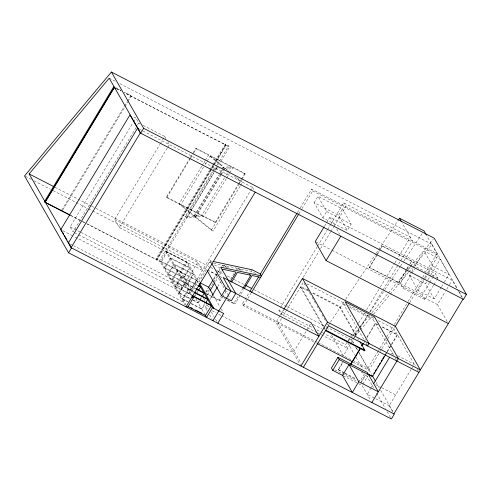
<?xml version="1.0" encoding="UTF-8"?>
<svg xmlns="http://www.w3.org/2000/svg" width="491" height="491" viewBox="0 0 491 491"><rect width="100%" height="100%" fill="white"/><g stroke="black" fill="none" stroke-linecap="round" stroke-linejoin="round"><path stroke-width="0.37" stroke-dasharray="2.46 1.84" d="M61.682 210.216L124.155 106.633M124.548 105.976L126.924 102.042M127.316 101.391L130.876 95.487L124.291 92.099M62.909 209.663L124.591 107.394M124.984 106.737L127.752 102.146M128.145 101.49L131.312 96.248L130.876 95.487M135.982 127.685L73.091 231.961L70.158 226.836L133.049 122.56M133.448 121.903L135.817 117.969L132.558 116.293M137.566 125.058L138.75 123.094L135.817 117.969M114.618 219.428L197.763 262.225L202.439 270.381L119.295 227.585L114.618 219.428L159.943 144.28M160.336 143.624L164.675 136.437L142.74 125.144M119.295 227.585L167.376 147.859M167.769 147.208L169.346 144.593L167.91 142.083M166.461 197.051L215.371 222.227L215.696 222.797L166.787 197.621L166.461 197.051L190.017 157.998M190.41 157.341L192.767 153.438M193.159 152.787L195.909 148.233L244.819 173.409L245.144 173.974L242.002 179.184M166.787 197.621L190.342 158.562M190.735 157.912L193.485 153.358M193.877 152.707L196.234 148.798L195.909 148.233M201.789 166.161L179.019 203.912L211.296 230.162L213.082 231.083L240.167 186.169M202.182 165.51L204.925 160.95M205.318 160.299L208.46 155.095L196.234 148.798M203.575 167.081L180.805 204.833L213.082 231.083M205.146 164.473L206.711 161.87M207.104 161.22L210.246 156.015L231.126 166.762L227.99 171.967M214.033 172.734L160.262 261.893L156.838 260.132L156.077 258.806L209.454 170.297M209.853 169.647L212.621 165.056M213.014 164.399L225.271 144.078L228.696 145.839L229.457 147.165L218.385 165.522M213.051 165.817L156.512 259.561L86.477 223.515M213.45 165.16L225.707 144.839L124.395 92.689M210.394 170.592L156.623 259.751L86.588 223.7M210.786 169.935L213.162 166.001M213.554 165.35L225.817 145.023L124.499 92.879M156.838 260.132L214.567 164.417M214.96 163.761L226.032 145.404L225.271 144.078M226.241 178.749L203.47 216.5L186.838 217.574L185.052 216.654L212.535 171.089M212.928 170.438L214.499 167.836L218.213 167.597M213.671 170.751L159.501 260.568L184.997 305.083M214.064 170.095L216.832 165.504M217.231 164.853L228.696 145.839M186.838 217.574L213.929 172.66M215.5 170.058L216.285 168.757L219.305 168.56M215.617 170.113L217.992 166.179M164.553 267.583L170.445 257.818L189.52 267.638L183.628 277.403L164.553 267.583L161.294 261.887L167.185 252.129L191.956 295.386M193.976 216.077L218.71 175.072M220.281 172.464L221.852 169.861M222.245 169.211L223.423 167.259L208.46 155.095M194.583 216.04L219.317 175.029M219.71 174.379L222.46 169.825M222.853 169.174L224.025 167.222L231.126 166.762M195.154 217.034L220.281 175.379M220.674 174.728L223.031 170.819M223.423 170.168L224.602 168.217L227.48 170.561M168.143 273.843L164.878 268.154L170.77 258.389L189.845 268.203L183.953 277.967L187.212 283.663L193.104 273.898L174.029 264.078L168.143 273.843L187.212 283.663M195.762 216.997L220.889 175.336M221.281 174.686L223.638 170.782M224.031 170.131L225.209 168.18L232.918 167.683L245.144 173.974M224.455 177.828L201.684 215.58L185.052 216.654M226.026 175.226L227.597 172.617M171.727 280.103L168.468 274.414L174.354 264.649L193.429 274.463L187.544 284.228L190.803 289.923L196.688 280.158L177.613 270.338L171.727 280.103L190.803 289.923M226.633 178.098L229.383 173.538M229.776 172.887L232.918 167.683M191.662 294.778L175.312 286.363L172.053 280.674L177.938 270.909L197.014 280.729L191.128 290.488L192.938 293.655M183.628 277.403L180.369 271.707L186.261 261.942L198.824 283.89M194.178 291.611L192.226 290.604L181.51 271.891L187.402 262.133L165.393 250.803L191.527 296.435M175.312 286.363L181.197 276.599M189.796 298.233L178.896 292.624L175.637 286.934L181.529 277.17L197.192 285.234M215.371 222.227L238.141 184.469M238.534 183.818L240.891 179.915M241.284 179.264L244.819 173.409M81.064 232.452L179.227 282.976L175.692 288.837L73.681 236.324M211.296 230.162L238.773 184.598M238.859 184.389L241.609 179.835M240.559 185.518L242.523 182.259L237.331 178.037M178.896 292.624L184.788 282.859L195.688 288.469M178.626 293.962L197.763 262.225M187.93 301.689L182.48 298.884L179.221 293.195L185.113 283.43L195.332 288.69M182.48 298.884L188.372 289.119L193.141 291.574M186.071 305.144L182.812 299.455L188.697 289.69L193.466 292.145M142.967 131.017L252.491 187.39L183.296 302.118L73.803 245.758M192.226 290.604L210.191 260.825L212.4 261.298M206.533 269.479L198.88 282.172L187.402 262.133M194.387 296.183L195.173 294.882M196.744 292.274L197.529 290.973M195.105 296.098L195.891 294.796M196.283 294.146L198.247 290.893M193.202 299.989L197.971 302.444L199.15 300.492M199.542 299.841L201.114 297.233M204.698 303.499L201.555 308.704L198.296 303.015L200.26 299.755M200.653 299.105L201.439 297.804M205.52 292.415L208.657 287.204M213.634 278.956L216.316 274.512L209.141 270.823M217.053 273.291L219.993 268.411M206.177 292.133L208.116 288.917M213.548 279.907L217.82 272.83M218.207 272.186L220.146 268.97M221.699 266.392L222.478 265.109L227.026 267.448M209.062 289.843L206.736 293.71L210.633 295.717M209.448 289.205L213.333 282.767M213.72 282.122L217.599 275.69M219.152 273.113L221.091 269.897M223.037 266.681L223.81 265.392L237.147 268.246L241.701 270.584M207.435 295.06L209.767 291.2M215.586 281.546L217.918 277.685M219.465 275.113L221.797 271.253M205.146 314.964L201.881 309.275L205.023 304.064M207.055 310.472L205.22 307.268L206.785 304.678M209.903 299.504L210.688 298.209M217.716 286.554L221.619 280.079M230.549 279.183L234.041 273.389M236.374 269.528L237.147 268.246M211.253 296.435L219.054 300.449L220.999 297.233M226.817 287.579L227.984 285.652M237.638 269.798L238.411 268.516L251.367 271.284L256.106 273.72M219.054 300.449L220.391 300.738L222.331 297.521M222.718 296.877L226.596 290.439M251.367 271.284L252.251 269.817M227.223 300.24L233.728 303.585L237.994 296.509M239.547 293.937L243.039 288.143M233.728 303.585L234.993 303.855L243.53 289.702M313.688 341.804L243.499 305.678L242.413 303.782L249.532 291.979M297.374 212.652L299.743 208.718M300.142 208.067L311.607 189.053L436.996 253.595L425.525 272.603M243.499 305.678L247.452 299.123M247.851 298.467L251.011 293.219M298.853 213.898L301.621 209.307M302.014 208.65L312.693 190.95L311.607 189.053M314.154 202.697L317.984 196.351L342.436 208.939L351.126 224.117L347.303 230.463L322.845 217.875L314.154 202.697L338.606 215.285L347.303 230.463M322.845 217.875L326.675 211.529L317.984 196.351M324.508 226.21L326.061 223.644M326.447 223L329.934 217.218L452.205 280.158L458.201 290.623M317.131 332.653L281.061 314.087L278.888 310.294L280.073 308.33M280.471 307.673L317.204 246.764M317.597 246.108L327.08 230.389M327.472 229.733L330.24 225.148M330.633 224.491L343.669 202.881L410.366 237.214L398.121 257.517M338.606 215.285L342.436 208.939M279.913 315.83L275.96 322.384L300.584 365.384M280.312 315.173L283.473 309.925M281.061 314.087L283.43 310.159M303.18 277.409L318.984 251.214M320.562 248.593L330.437 232.218M330.83 231.562L333.598 226.977M333.99 226.326L345.842 206.674L343.669 202.881M281.533 318.456L278.403 323.643L301.124 363.315M283.098 315.866L285.836 311.325M286.228 310.674L303.432 282.147L305.703 286.112M310.435 324.103L293.256 352.587L222.153 315.983M355.521 334.936L339.619 307.17L339.913 306.679L311.576 292.096M363.757 339.299L343.645 304.187L344.381 302.965M406.603 269.688L398.753 282.712L369.404 267.601L377.149 254.393M377.542 253.743L379.113 251.14M380.685 248.538L382.25 245.936L411.599 261.04L410.138 263.833M369.404 267.601L376.474 255.885M376.867 255.234L379.218 251.331M379.611 250.68L382.25 245.936M321.218 334.752L347.757 348.42L345.584 344.621L347.56 341.349M347.953 340.693L350.328 336.765M350.721 336.108L358.227 323.667M358.62 323.01L364.549 313.184M366.519 309.913L379.954 287.64M380.347 286.99L394.568 263.409M394.96 262.753L397.728 258.168M367.906 315.013L343.344 355.736L331.597 335.218M369.84 311.81L412.538 241.007L402.111 222.791M344.381 373.252L338.195 369.625L342.509 362.462M338.409 370.005L343.123 362.192M393.659 355.38L372.994 319.291L374.467 316.848M398.753 282.712L406.493 269.504M406.886 268.847L409.635 264.293M410.028 263.642L411.599 261.04M406.996 269.037L408.567 266.435M364.322 341.429L365.5 339.484M367.059 336.887L375.271 323.274L377.272 324.305M363.757 343.105L364.543 341.81M366.887 337.918L375.492 323.655L378.162 325.024M433.578 285.216L424.942 299.535L402.933 288.205L400.22 283.467L407.285 271.75M408.856 269.142L410.034 267.19M410.427 266.539L413.17 261.985L435.179 273.315L437.898 278.053L436.72 280.011M441.2 287.309L434.222 298.872L418.087 290.568L409.39 275.39L411.329 272.174M411.716 271.535L414.429 267.036M414.815 266.392L424.114 250.981L440.255 259.285L448.946 274.463L444.3 282.172M402.933 288.205L411.568 273.886M411.961 273.235L414.711 268.681M364.518 373.792L360.204 380.955L358.866 380.267M378.082 351.274L367.802 368.324L354.171 361.302M378.475 350.617L379.666 348.653M380.059 347.996L386.386 337.507M386.779 336.851L393.899 325.054M394.291 324.398L407.733 302.106M408.131 301.449L422.364 277.851M422.757 277.194L425.132 273.26M361.358 381.63L365.672 374.473M360.787 383.176L365.74 374.958M353.213 362.149L368.888 370.22L379.96 351.863M380.353 351.206L381.538 349.242M381.937 348.585L387.473 339.404M387.865 338.747L394.654 327.503M409.611 302.695L424.242 278.44M424.635 277.783L427.01 273.849M427.403 273.192L438.082 255.492L426.562 235.379M418.087 290.568L425.059 279.005M425.445 278.36L426.992 275.795M428.545 273.223L432.804 266.159L424.114 250.981M362.855 384.189L367.808 375.971M434.222 298.872L425.531 283.694L427.471 280.484M427.857 279.839L430.57 275.347M430.957 274.702L440.255 259.285M385.552 354.054L386.724 352.108M387.117 351.458L391.026 344.977M391.419 344.326L397.28 334.604L381.274 326.362M385.766 354.434L386.945 352.489M387.331 351.838L391.241 345.357M391.634 344.707L397.501 334.985L380.826 326.398M424.942 299.535L422.229 294.79L429.294 283.074M429.686 282.423L432.436 277.869M432.829 277.219L435.179 273.315M371.006 388.05L367.194 394.365L375.198 398.489M371.386 387.417L373.676 383.624M391.437 354.177L392.223 352.869L394.224 353.901M433.97 284.565L436.327 280.662M441.587 286.67L443.907 282.816M447.227 321.574L437.481 304.567L445.233 291.715M446.779 289.15L449.105 285.296M449.492 284.651L452.205 280.158M392.8 411.974L389.203 405.695L411.077 369.435M411.47 368.778L414.232 364.199L397.563 355.619M328.319 325.361L330.013 322.814M330.437 322.176L345.265 299.854M345.689 299.222L360.099 277.538M360.523 276.899L375.775 253.945M376.198 253.307L397.808 220.79M352.348 338.587L351.501 339.864L353.397 343.172M354.895 334.764L359.977 327.11M360.4 326.472L368.029 314.995M370.146 311.803L384.551 290.126M384.975 289.487L400.226 266.533M400.65 265.895L403.62 261.433M404.044 260.795L422.26 233.378M348.334 340.926L352.256 336.231M352.747 335.641L359.13 328.013M359.621 327.423L369.435 315.682M371.89 312.749L406.738 271.069M407.229 270.48L410.175 266.957M410.66 266.374L433.24 239.369M352.919 338.913L354.392 337.151M354.883 336.562L371.583 316.591M373.547 314.24L389.756 294.852M390.247 294.262L408.42 272.53M408.911 271.94L412.348 267.828M412.839 267.245L431.994 244.334L118.73 83.083M221.932 167.357L223.423 167.259M210.768 262.605L209.307 262.292L211.253 263.293M213.695 263.231L222.478 265.109M109.198 78.179L115.324 81.334M115.735 87.693L121.001 90.405M116.827 88.791L120.995 90.939M116.342 88.675L121.099 91.123M226.032 145.404L229.457 147.165M312.693 190.95L438.082 255.492M326.675 211.529L351.126 224.117M432.804 266.159L448.946 274.463M382.36 246.126L411.703 261.23M138.75 123.094L140.082 123.775M437.898 278.053L415.889 266.73L413.17 261.985M139.585 129.274L142.316 130.68M409.39 275.39L425.531 283.694M369.3 267.417L398.643 282.521M400.22 283.467L422.229 294.79M315.891 241.977L331.517 250.017M332.192 250.367L437.481 304.567M306.832 283.896L344.934 303.506M348.334 305.261L374.185 318.567M378.266 320.666L393.917 328.718L415.312 366.083M343.645 304.187L346.315 305.555M349.647 307.274L372.994 319.291M307.532 290.015L300.78 286.541L323.501 326.208M308.581 291.194L300.486 287.026L324.723 329.344M312.632 293.28L339.619 307.17M238.411 268.516L242.315 270.523M223.81 265.392L228.364 267.736M214.506 264.968L219.71 267.644M55.017 187.249L91.111 205.827M91.792 206.183L95.199 207.932M95.874 208.282L213.008 268.577M216.414 270.326L222.546 273.481M227.315 275.936L231.396 278.041M234.121 279.44L243.659 284.35M253.872 289.61L286.56 306.433M287.241 306.783L325.38 326.417M326.061 326.767L351.937 340.085L353.827 343.387M25.231 176.294L31.363 179.448M34.082 180.854L50.426 189.262M53.151 190.668L87.883 208.546M88.564 208.896L91.97 210.645M92.652 210.995L217.274 275.144M219.999 276.55L222.042 277.599M313.301 324.569L322.151 329.13M165.719 251.374L187.728 262.697M278.888 310.294L312.239 327.454M317.002 329.909L321.765 332.364M322.446 332.714L345.584 344.621M317.812 333.002L320.537 334.402M156.077 258.806L181.51 271.891M161.294 261.887L180.369 271.707M70.839 215.463L81.715 221.06M82.396 221.41L85.796 223.16M242.413 303.782L314.645 340.963M315.326 341.313L317.376 342.362M318.058 342.712L351.501 359.928M70.268 215.304L81.825 221.251M82.506 221.601L85.907 223.35M227.836 300.173L234.993 303.855M164.878 268.154L196.866 284.663M220.072 296.558L224.62 298.902M213.235 297.055L220.391 300.738M168.468 274.414L187.544 284.228M205.398 293.422L210.602 296.098M70.158 226.836L80.383 232.102M375.676 384.656L381.01 387.405M381.679 387.749L395.685 394.954M172.053 280.674L191.128 290.488M74.454 232.66L77.866 234.416M78.548 234.766L182.161 288.1L179.227 282.976M338.195 369.625L344.197 372.712M344.86 373.056L356.202 378.892M175.637 286.934L191.306 294.999M334.776 369.784L357.454 381.458M62.799 230.727L72.999 235.975M343.203 375.725L362.088 385.447L370.429 400.018M179.221 293.195L189.44 298.454M192.846 300.21L198.296 303.015M205.22 307.268L207.926 308.667M211.989 310.754L216.052 312.847M218.765 314.24L221.472 315.633M191.337 303.444L201.555 308.704M182.812 299.455L187.574 301.91M190.981 303.665L201.881 309.275M375.867 398.833L389.203 405.695M70.403 244.009L73.122 245.408M361.032 371.945L363.684 373.387M345.044 373.614L355.656 379.396M210.246 156.015L224.025 167.222M225.209 168.18L229.248 171.463M234.397 176.183L240.737 181.339M431.994 244.334L457.434 288.745M459.33 292.059L462.369 297.362M458.576 291.28L462.694 298.473M417.111 369.22L418.148 371.036M329.934 217.218L334.426 225.068M336.679 228.996L339.674 234.225M394.997 357.718L396.176 359.774M366.034 343.277L366.789 344.596M339.913 306.679L356.951 336.433M357.792 338.907L358.547 340.226M356.478 348.015L357.988 350.654M358.369 351.317L371.613 374.437M376.149 382.366L379.181 387.651M380.691 390.296L393.181 412.096M355.674 347.143L357.565 350.451M359.081 353.097L368.888 370.22M347.726 342.761L354.557 354.686M356.079 357.338L362.53 368.6M366.323 375.228L373.534 387.816M376.566 393.119L385.3 408.359M387.196 411.673L390.609 417.632M252.491 187.39L254.866 191.539M307.219 288.757L310.625 294.71M312.141 297.356L315.547 303.303M317.063 305.948L320.47 311.902M321.986 314.547L325.392 320.494M327.288 323.802L328.424 325.785M327.049 327.276L328.565 329.921M323.882 326.871L325.017 328.853M164.675 136.437L166.111 138.947M210.191 260.825L211.314 262.795M216.316 274.512L224.583 288.954M224.958 289.61L227.591 294.201M227.965 294.858L230.224 298.798M213.548 295.742L219.563 306.243M221.06 308.864L222.564 311.49M203.52 298.283L205.023 300.909M207.282 304.843L208.785 307.47M211.418 312.067L214.045 316.658M215.549 319.285L217.053 321.912M209.62 314.946L212.18 319.426M195.799 298.651L197.971 302.444"/><path stroke-width="0.74" d="M114.194 87.435L45 202.163L69.477 214.763M45.111 202.353L114.299 87.625L113.759 86.68L44.564 201.402L45.111 202.353L70.268 215.304M68.359 242.953L137.554 128.231L138.916 128.93M71.078 247.697L140.273 132.975L129.949 114.949L60.755 229.678L71.078 247.697L394.316 414.079L391.37 418.958L68.568 252.804L24.55 175.944L111.42 72.042L434.222 238.196L466.45 294.471L463.504 299.35L140.273 132.975M68.568 252.804L71.514 247.924L67.727 241.314M111.42 72.042L143.648 128.317L140.708 133.196L109.198 78.179L29.135 173.931L62.056 231.408M186.015 306.863L255.21 192.134M187.482 307.618L193.368 297.853L192.282 295.95L211.357 305.77L205.471 315.535L187.758 306.415M198.64 290.242L200.598 286.99L197.873 285.584M202.224 296.503L204.188 293.25L196.013 289.039M213.168 295.085L208.657 287.204L212.867 280.226M210.154 290.555L214.812 282.834M222.184 270.609L222.963 269.32L236.134 272.137L230.31 281.791M205.809 302.763L207.773 299.51L194.148 292.495M211.075 297.558L217.323 287.204M199.186 284.522L212.443 307.673L206.558 317.432L205.146 314.964M213.137 261.457L252.251 269.817L260.371 273.996L261.457 275.899L220.729 267.19L235.766 293.446L231.353 300.768L221.57 295.729L225.983 288.407L211.695 263.452M231.648 282.073L237.466 272.419L250.803 275.273L243.039 288.143M212.916 320.709L230.874 290.924L223.178 277.489L311.214 322.808L318.911 336.243L225.983 288.407M217.808 323.225L223.693 313.461L212.443 307.673M244.303 288.413L252.067 275.543L260.58 277.36M249.925 291.323L258.622 276.899M260.205 274.279L296.975 213.309M251.41 292.562L298.853 213.898M324.121 226.854L315.21 241.627L326.079 260.598L448.351 323.538M283.872 309.269L302.462 278.446L395.39 326.282L420.376 369.919L327.448 322.084L302.462 278.446M326.079 260.598L340.797 236.189M300.952 366.022L327.448 322.084M303.395 367.28L328.424 325.785L418.903 372.356M358.786 381.716L352.305 392.456L342.528 375.382L349.003 364.641L358.786 381.716L378.346 391.787L367.262 372.436L337.918 357.325L331.443 368.066L332.745 370.343L342.749 375.492M332.745 370.343L339.22 359.602L337.918 357.325M350.635 364.119L360.026 348.561M361.585 345.965L363.15 343.375M350.856 364.5L360.633 348.291M362.198 345.701L363.371 343.755M325.478 330.664L364.604 350.807L364.899 350.316L359.977 341.724M394.985 326.951L409.218 303.346M373.823 373.504L374.602 372.209M375.382 370.914L376.56 368.968M377.732 367.023L378.512 365.727M379.298 364.426L380.077 363.131M381.249 361.186L382.035 359.891M382.814 358.596L383.987 356.65M367.802 374.074L372.473 376.48L385.766 354.434M373.676 383.624L389.461 357.454M371.871 402.528L398.367 358.59L374.467 316.848L345.118 301.744L369.023 343.485L367.55 345.922L366.789 344.596M393.88 413.852L463.068 299.129M398.232 220.152L399.502 218.237L423.954 230.825L426.188 234.729M114.299 87.625L115.661 88.325M143.648 128.317L466.45 294.471M249.502 274.604L250.803 275.273M29.135 173.931L53.654 186.549M245.696 285.4L251.828 288.555M325.772 330.179L364.899 350.316M200.181 282.841L208.657 287.204M317.1 343.559L352.532 361.799M198.91 285.719L200.273 286.419M368.919 374.381L372.473 376.48M339.22 359.602L368.569 374.713M196.369 288.825L203.863 292.679M194.504 292.28L207.448 298.939M191.956 295.386L211.032 305.199M191.901 297.098L193.368 297.853M190.839 307.599L192.202 308.305M195.608 310.054L201.74 313.209M399.502 218.237L401.362 221.49M363.469 348.825L364.604 350.807M372.368 375.762L375.394 381.047M207.282 270.793L221.57 295.729M199.628 283.485L213.91 308.428M61.682 210.216L62.118 210.977M62.811 232.728L63.566 234.047M64.327 235.373L66.972 239.995"/></g></svg>
